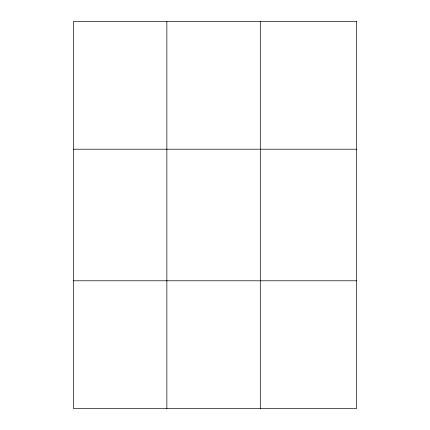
<?xml version="1.0" encoding="UTF-8"?>
<svg xmlns="http://www.w3.org/2000/svg" width="430" height="430" viewBox="0 0 430 430"><rect width="100%" height="100%" fill="white"/><g stroke="black" fill="none" stroke-linecap="round" stroke-linejoin="round"><path stroke-width="0.64" d="M166.861 408.5L166.861 21.5M260.306 408.5L260.306 21.5M73.417 149.21L356.583 149.21M73.417 280.79L356.583 280.79M356.583 21.5L356.583 408.5L73.417 408.5L73.417 21.5L356.583 21.5"/></g></svg>
